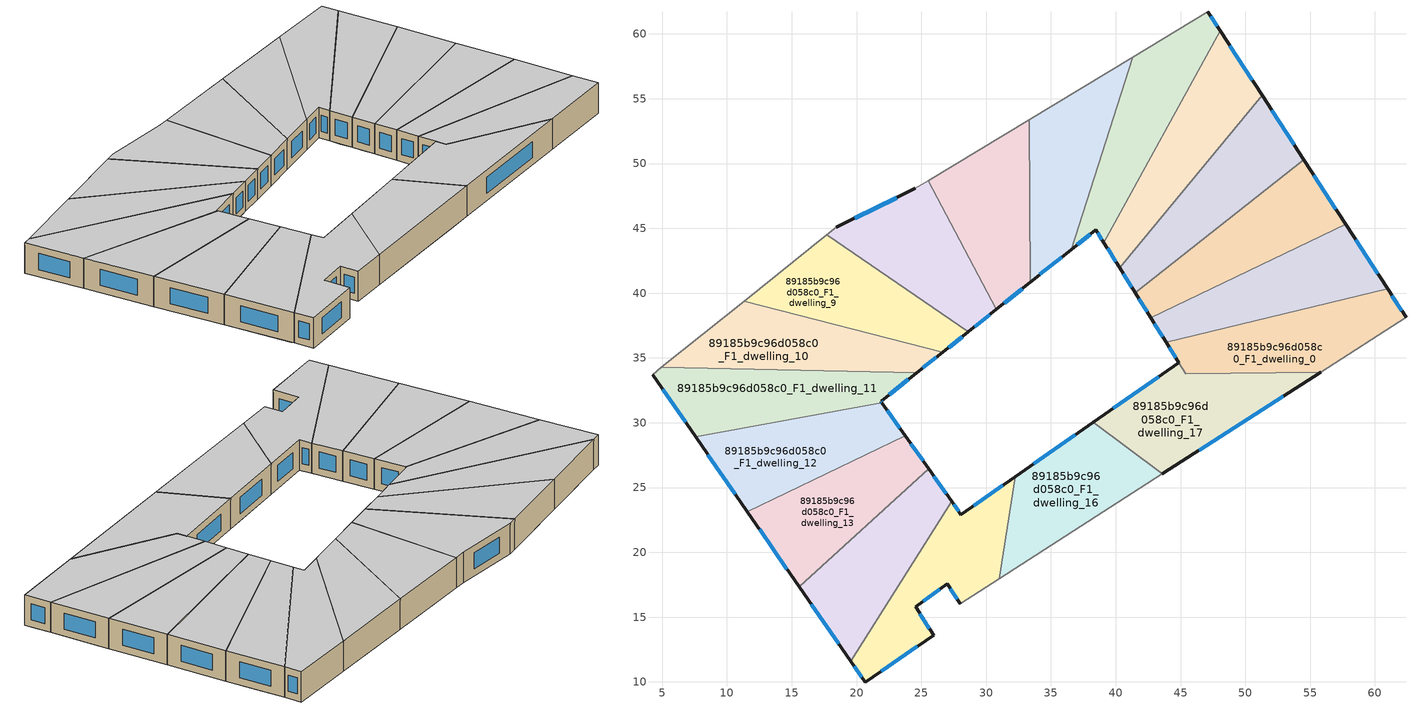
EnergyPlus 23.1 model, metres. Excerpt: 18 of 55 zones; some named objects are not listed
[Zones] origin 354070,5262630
89185b9c96d058c0_F1_dwelling_0
 floor to 89185b9c96d058c0_F0_dwelling_15 (EU_floor_Construction): 61.82,39.04 62.4,38.14 55.81,33.91 45.39,33.8 44.2,35.7 z3
 floor to 89185b9c96d058c0_F0_dwelling_16 (EU_floor_Construction): 60.98,40.33 61.82,39.04 44.2,35.7 43.89,36.19 z3
 wall outside (EU_wall_Construction): 62.4,38.14 60.98,40.33 / 43.89,36.19 44.86,34.64 z3:6
 wall to 89185b9c96d058c0_F1_dwelling_1 (EU_wall_Construction): 60.98,40.33 43.89,36.19 z3:6
 wall adiabatic (EU_wall_Construction): 55.81,33.91 62.4,38.14 z3:6
 wall to 89185b9c96d058c0_F1_dwelling_17 (EU_wall_Construction): 44.86,34.64 45.39,33.8 55.81,33.91 z3:6
 window (EU_Window_Construction): 62.07,38.66 61.31,39.82 / 44.12,35.83 44.63,35.01 z3.7:5.3
 ceiling to 89185b9c96d058c0_F2_dwelling_0 (EU_floor_Construction): 62.4,38.14 60.98,40.33 43.89,36.19 45.39,33.8 55.81,33.91 z6
89185b9c96d058c0_F1_dwelling_1
 floor to 89185b9c96d058c0_F0_dwelling_16 (EU_floor_Construction): 58.76,43.75 60.98,40.33 43.89,36.19 43.08,37.5 z3
 floor to 89185b9c96d058c0_F0_dwelling_17 (EU_floor_Construction): 57.75,45.3 58.76,43.75 43.08,37.5 42.71,38.1 z3
 wall outside (EU_wall_Construction): 42.71,38.1 43.89,36.19 / 60.98,40.33 57.75,45.3 z3:6
 wall to 89185b9c96d058c0_F1_dwelling_2 (EU_wall_Construction): 57.75,45.3 42.71,38.1 z3:6
 window (EU_Window_Construction): 42.98,37.65 43.61,36.64 / 60.22,41.5 58.51,44.13 z3.7:5.3
 ceiling to 89185b9c96d058c0_F2_dwelling_1 (EU_floor_Construction): 60.98,40.33 57.75,45.3 42.71,38.1 43.89,36.19 z6
89185b9c96d058c0_F1_dwelling_10
 floor to 89185b9c96d058c0_F0_dwelling_7 (EU_floor_Construction): 26.21,35.1 24.65,33.86 4.94,34.27 9.96,38.29 z3
 floor to 89185b9c96d058c0_F0_dwelling_6 (EU_floor_Construction): 26.63,35.44 26.21,35.1 9.96,38.29 11.33,39.38 z3
 wall outside (EU_wall_Construction): 24.65,33.86 26.63,35.44 z3:6
 wall to 89185b9c96d058c0_F1_dwelling_11 (EU_wall_Construction): 4.94,34.27 24.65,33.86 z3:6
 wall adiabatic (EU_wall_Construction): 11.33,39.38 4.94,34.27 z3:6
 wall to 89185b9c96d058c0_F1_dwelling_9 (EU_wall_Construction): 26.63,35.44 11.33,39.38 z3:6
 window (EU_Window_Construction): 25.12,34.23 26.17,35.06 z3.7:5.3
 ceiling to 89185b9c96d058c0_F2_dwelling_10 (EU_floor_Construction): 26.63,35.44 11.33,39.38 4.94,34.27 24.65,33.86 z6
89185b9c96d058c0_F1_dwelling_11
 floor to 89185b9c96d058c0_F0_dwelling_8 (EU_floor_Construction): 24.33,33.6 21.7,31.5 7.58,28.9 4.44,33.44 z3
 floor to 89185b9c96d058c0_F0_dwelling_9 (EU_floor_Construction): 21.89,31.65 21.95,31.55 21.71,31.5 z3
 floor to 89185b9c96d058c0_F0_dwelling_7 (EU_floor_Construction): 24.65,33.86 24.33,33.6 4.44,33.44 4.25,33.72 4.94,34.27 z3
 wall outside (EU_wall_Construction): 21.95,31.55 21.89,31.65 24.65,33.86 / 4.25,33.72 7.58,28.9 z3:6
 wall to 89185b9c96d058c0_F1_dwelling_12 (EU_wall_Construction): 7.58,28.9 21.95,31.55 z3:6
 wall adiabatic (EU_wall_Construction): 4.94,34.27 4.25,33.72 z3:6
 window (EU_Window_Construction): 22.53,32.16 24,33.34 / 21.94,31.57 21.9,31.62 / 5.03,32.59 6.8,30.03 z3.7:5.3
 ceiling to 89185b9c96d058c0_F2_dwelling_11 (EU_floor_Construction): 21.95,31.55 21.89,31.65 24.65,33.86 4.94,34.27 4.25,33.72 7.58,28.9 z6
89185b9c96d058c0_F1_dwelling_12
 floor to 89185b9c96d058c0_F0_dwelling_9 (EU_floor_Construction): 21.95,31.55 23.76,28.99 11.58,23.12 8.01,28.27 21.15,31.06 21.71,31.5 z3
 floor to 89185b9c96d058c0_F0_dwelling_8 (EU_floor_Construction): 21.7,31.5 21.15,31.06 8.01,28.27 7.58,28.9 z3
 wall outside (EU_wall_Construction): 23.76,28.99 21.95,31.55 / 7.58,28.9 11.58,23.12 z3:6
 wall to 89185b9c96d058c0_F1_dwelling_13 (EU_wall_Construction): 11.58,23.12 23.76,28.99 z3:6
 window (EU_Window_Construction): 23.34,29.59 22.38,30.95 / 8.52,27.54 10.64,24.47 z3.7:5.3
 ceiling to 89185b9c96d058c0_F2_dwelling_12 (EU_floor_Construction): 23.76,28.99 21.95,31.55 7.58,28.9 11.58,23.12 z6
89185b9c96d058c0_F1_dwelling_13
 floor to 89185b9c96d058c0_F0_dwelling_10 (EU_floor_Construction): 23.86,28.85 25.56,26.46 15.57,17.34 11.8,22.79 z3
 floor to 89185b9c96d058c0_F0_dwelling_9 (EU_floor_Construction): 23.76,28.99 23.86,28.85 11.8,22.79 11.58,23.12 z3
 wall outside (EU_wall_Construction): 25.56,26.46 23.76,28.99 / 11.58,23.12 15.57,17.34 z3:6
 wall to 89185b9c96d058c0_F1_dwelling_14 (EU_wall_Construction): 15.57,17.34 25.56,26.46 z3:6
 window (EU_Window_Construction): 25.13,27.05 24.18,28.4 / 12.51,21.76 14.63,18.7 z3.7:5.3
 ceiling to 89185b9c96d058c0_F2_dwelling_13 (EU_floor_Construction): 25.56,26.46 23.76,28.99 11.58,23.12 15.57,17.34 z6
89185b9c96d058c0_F1_dwelling_14
 floor to 89185b9c96d058c0_F0_dwelling_12 (EU_floor_Construction): 27.25,24.06 27.34,23.94 19.55,11.58 19.35,11.86 z3
 floor adiabatic (EU_floor_Construction): 25.56,26.46 27.34,23.94 27.25,24.06 19.35,11.86 15.57,17.34 z3
 wall outside (EU_wall_Construction): 27.34,23.94 25.56,26.46 / 15.57,17.34 19.55,11.58 z3:6
 wall to 89185b9c96d058c0_F1_dwelling_15 (EU_wall_Construction): 19.55,11.58 27.34,23.94 z3:6
 window (EU_Window_Construction): 26.92,24.53 25.97,25.86 / 16.5,15.99 18.61,12.93 z3.7:5.3
 ceiling to 89185b9c96d058c0_F2_dwelling_14 (EU_floor_Construction): 19.55,11.58 27.34,23.94 25.56,26.46 15.57,17.34 z6
89185b9c96d058c0_F1_dwelling_15
 floor to 89185b9c96d058c0_F0_dwelling_12 (EU_floor_Construction): 31.59,25.38 29.72,17.13 28.01,16.03 27.01,17.56 24.56,15.79 25.94,13.6 20.65,9.98 19.55,11.58 27.34,23.94 28.06,22.92 z3
 floor to 89185b9c96d058c0_F0_dwelling_13 (EU_floor_Construction): 32.25,25.84 31.03,17.97 29.72,17.13 31.59,25.38 z3
 wall outside (EU_wall_Construction): 19.55,11.58 20.65,9.98 25.94,13.6 24.56,15.79 27.01,17.56 28.01,16.03 / 32.25,25.84 28.06,22.92 27.34,23.94 z3:6
 wall to 89185b9c96d058c0_F1_dwelling_16 (EU_wall_Construction): 31.03,17.97 32.25,25.84 z3:6
 wall adiabatic (EU_wall_Construction): 28.01,16.03 31.03,17.97 z3:6
 window (EU_Window_Construction): 25.62,14.11 24.88,15.27 / 21.89,10.83 24.7,12.75 / 19.81,11.2 20.39,10.36 / 27.89,23.16 27.51,23.7 / 31.27,25.16 29.04,23.61 / 27.24,17.2 27.77,16.39 / 25.13,16.21 26.43,17.15 z3.7:5.3
 ceiling to 89185b9c96d058c0_F2_dwelling_15 (EU_floor_Construction): 25.94,13.6 24.56,15.79 27.01,17.56 28.01,16.03 31.03,17.97 32.25,25.84 28.06,22.92 27.34,23.94 19.55,11.58 20.65,9.98 z6
89185b9c96d058c0_F1_dwelling_16
 floor to 89185b9c96d058c0_F0_dwelling_13 (EU_floor_Construction): 37.39,29.43 41.67,24.81 31.03,17.97 32.25,25.84 z3
 floor to 89185b9c96d058c0_F0_dwelling_14 (EU_floor_Construction): 43.59,26.04 41.67,24.81 37.39,29.43 38.28,30.05 z3
 wall outside (EU_wall_Construction): 38.28,30.05 32.25,25.84 z3:6
 wall to 89185b9c96d058c0_F1_dwelling_17 (EU_wall_Construction): 43.59,26.04 38.28,30.05 z3:6
 wall adiabatic (EU_wall_Construction): 31.03,17.97 43.59,26.04 z3:6
 window (EU_Window_Construction): 36.86,29.06 33.67,26.83 z3.7:5.3
 ceiling to 89185b9c96d058c0_F2_dwelling_16 (EU_floor_Construction): 43.59,26.04 38.28,30.05 32.25,25.84 31.03,17.97 z6
89185b9c96d058c0_F1_dwelling_17
 floor to 89185b9c96d058c0_F0_dwelling_14 (EU_floor_Construction): 53.3,32.29 43.59,26.04 38.28,30.05 42.56,33.04 z3
 floor to 89185b9c96d058c0_F0_dwelling_15 (EU_floor_Construction): 55.81,33.91 53.3,32.29 42.56,33.04 44.86,34.64 45.39,33.8 z3
 wall outside (EU_wall_Construction): 43.59,26.04 55.81,33.91 / 44.86,34.64 38.28,30.05 z3:6
 window (EU_Window_Construction): 46.46,27.89 52.94,32.06 / 43.31,33.56 39.82,31.13 z3.7:5.3
 ceiling to 89185b9c96d058c0_F2_dwelling_17 (EU_floor_Construction): 55.81,33.91 45.39,33.8 44.86,34.64 38.28,30.05 43.59,26.04 z6
89185b9c96d058c0_F1_dwelling_2
 floor to 89185b9c96d058c0_F0_dwelling_17 (EU_floor_Construction): 55.7,48.46 57.75,45.3 42.71,38.1 41.95,39.31 z3
 floor to 89185b9c96d058c0_F0_dwelling_18 (EU_floor_Construction): 54.52,50.28 55.7,48.46 41.95,39.31 41.51,40.01 z3
 wall outside (EU_wall_Construction): 41.51,40.01 42.71,38.1 / 57.75,45.3 54.52,50.28 z3:6
 wall to 89185b9c96d058c0_F1_dwelling_3 (EU_wall_Construction): 54.52,50.28 41.51,40.01 z3:6
 window (EU_Window_Construction): 41.79,39.56 42.42,38.55 / 57,46.47 55.28,49.11 z3.7:5.3
 ceiling to 89185b9c96d058c0_F2_dwelling_2 (EU_floor_Construction): 57.75,45.3 54.52,50.28 41.51,40.01 42.71,38.1 z6
89185b9c96d058c0_F1_dwelling_3
 floor to 89185b9c96d058c0_F0_dwelling_18 (EU_floor_Construction): 52.64,53.18 54.52,50.28 41.51,40.01 40.81,41.14 z3
 floor to 89185b9c96d058c0_F0_dwelling_0 (EU_floor_Construction): 51.29,55.27 52.64,53.18 40.81,41.14 40.3,41.95 z3
 wall outside (EU_wall_Construction): 40.3,41.95 41.51,40.01 / 54.52,50.28 51.29,55.27 z3:6
 wall to 89185b9c96d058c0_F1_dwelling_4 (EU_wall_Construction): 51.29,55.27 40.3,41.95 z3:6
 window (EU_Window_Construction): 40.58,41.5 41.23,40.47 / 53.76,51.45 52.05,54.1 z3.7:5.3
 ceiling to 89185b9c96d058c0_F2_dwelling_3 (EU_floor_Construction): 54.52,50.28 51.29,55.27 40.3,41.95 41.51,40.01 z6
89185b9c96d058c0_F1_dwelling_4
 floor to 89185b9c96d058c0_F0_dwelling_0 (EU_floor_Construction): 49.57,57.91 51.29,55.27 40.3,41.95 39.66,42.99 z3
 floor to 89185b9c96d058c0_F0_dwelling_1 (EU_floor_Construction): 48.05,60.26 49.57,57.91 39.66,42.99 39.08,43.91 z3
 wall outside (EU_wall_Construction): 39.08,43.91 40.3,41.95 / 51.29,55.27 48.05,60.26 z3:6
 wall to 89185b9c96d058c0_F1_dwelling_5 (EU_wall_Construction): 48.05,60.26 39.08,43.91 z3:6
 window (EU_Window_Construction): 39.37,43.45 40.01,42.41 / 50.53,56.44 48.81,59.09 z3.7:5.3
 ceiling to 89185b9c96d058c0_F2_dwelling_4 (EU_floor_Construction): 40.3,41.95 51.29,55.27 48.05,60.26 39.08,43.91 z6
89185b9c96d058c0_F1_dwelling_5
 floor to 89185b9c96d058c0_F0_dwelling_1 (EU_floor_Construction): 47.11,61.71 48.05,60.26 39.08,43.91 38.48,44.88 45.59,60.79 z3
 floor to 89185b9c96d058c0_F0_dwelling_2 (EU_floor_Construction): 45.59,60.79 38.48,44.88 38.47,44.89 36.56,43.37 41.31,58.21 z3
 wall outside (EU_wall_Construction): 36.56,43.37 38.47,44.89 39.08,43.91 / 48.05,60.26 47.11,61.71 z3:6
 wall to 89185b9c96d058c0_F1_dwelling_6 (EU_wall_Construction): 41.31,58.21 36.56,43.37 z3:6
 wall adiabatic (EU_wall_Construction): 47.11,61.71 41.31,58.21 z3:6
 window (EU_Window_Construction): 38.61,44.66 38.94,44.14 / 37.01,43.72 38.02,44.53 / 47.83,60.6 47.33,61.37 z3.7:5.3
 ceiling to 89185b9c96d058c0_F2_dwelling_5 (EU_floor_Construction): 39.08,43.91 48.05,60.26 47.11,61.71 41.31,58.21 36.56,43.37 38.47,44.89 z6
89185b9c96d058c0_F1_dwelling_6
 floor to 89185b9c96d058c0_F0_dwelling_2 (EU_floor_Construction): 41.31,58.21 36.56,43.37 35.15,42.24 37.89,56.14 z3
 floor to 89185b9c96d058c0_F0_dwelling_3 (EU_floor_Construction): 37.89,56.14 35.15,42.24 33.41,40.85 33.32,53.38 z3
 wall outside (EU_wall_Construction): 33.41,40.85 36.56,43.37 z3:6
 wall to 89185b9c96d058c0_F1_dwelling_7 (EU_wall_Construction): 33.32,53.38 33.41,40.85 z3:6
 wall adiabatic (EU_wall_Construction): 41.31,58.21 33.32,53.38 z3:6
 window (EU_Window_Construction): 34.15,41.44 35.82,42.78 z3.7:5.3
 ceiling to 89185b9c96d058c0_F2_dwelling_6 (EU_floor_Construction): 36.56,43.37 41.31,58.21 33.32,53.38 33.41,40.85 z6
89185b9c96d058c0_F1_dwelling_7
 floor to 89185b9c96d058c0_F0_dwelling_3 (EU_floor_Construction): 33.32,53.38 33.41,40.85 32.38,40.03 30.4,51.62 z3
 floor to 89185b9c96d058c0_F0_dwelling_4 (EU_floor_Construction): 30.4,51.62 32.38,40.03 30.78,38.75 25.52,48.68 z3
 wall outside (EU_wall_Construction): 30.78,38.75 33.41,40.85 z3:6
 wall to 89185b9c96d058c0_F1_dwelling_8 (EU_wall_Construction): 25.52,48.68 30.78,38.75 z3:6
 wall adiabatic (EU_wall_Construction): 33.32,53.38 25.52,48.68 z3:6
 window (EU_Window_Construction): 31.4,39.24 32.79,40.36 z3.7:5.3
 ceiling to 89185b9c96d058c0_F2_dwelling_7 (EU_floor_Construction): 33.41,40.85 33.32,53.38 25.52,48.68 30.78,38.75 z6
89185b9c96d058c0_F1_dwelling_8
 floor to 89185b9c96d058c0_F0_dwelling_4 (EU_floor_Construction): 25.52,48.68 30.78,38.75 30.03,38.15 22.98,47.32 24.53,48.08 z3
 floor to 89185b9c96d058c0_F0_dwelling_5 (EU_floor_Construction): 22.98,47.32 30.03,38.15 28.61,37.01 17.71,44.5 18.45,45.09 z3
 wall outside (EU_wall_Construction): 28.61,37.01 30.78,38.75 / 24.53,48.08 18.45,45.09 z3:6
 wall adiabatic (EU_wall_Construction): 25.52,48.68 24.53,48.08 / 18.45,45.09 17.71,44.5 z3:6
 wall to 89185b9c96d058c0_F1_dwelling_9 (EU_wall_Construction): 17.71,44.5 28.61,37.01 z3:6
 window (EU_Window_Construction): 29.12,37.42 30.27,38.34 / 23.1,47.38 19.87,45.79 z3.7:5.3
 ceiling to 89185b9c96d058c0_F2_dwelling_8 (EU_floor_Construction): 30.78,38.75 25.52,48.68 24.53,48.08 18.45,45.09 17.71,44.5 28.61,37.01 z6
89185b9c96d058c0_F1_dwelling_9
 floor to 89185b9c96d058c0_F0_dwelling_5 (EU_floor_Construction): 28.61,37.01 28.08,36.59 16.01,43.14 17.71,44.5 z3
 floor to 89185b9c96d058c0_F0_dwelling_6 (EU_floor_Construction): 28.08,36.59 26.63,35.44 11.33,39.38 16.01,43.14 z3
 wall outside (EU_wall_Construction): 26.63,35.44 28.61,37.01 z3:6
 wall adiabatic (EU_wall_Construction): 17.71,44.5 11.33,39.38 z3:6
 window (EU_Window_Construction): 27.09,35.81 28.14,36.64 z3.7:5.3
 ceiling to 89185b9c96d058c0_F2_dwelling_9 (EU_floor_Construction): 28.61,37.01 17.71,44.5 11.33,39.38 26.63,35.44 z6
[Building]
EU S2 Campaign: North Axis=0; Terrain=City; Solar Distribution=FullExterior
[Site:Location]
Budapest.Ferenc.Liszt.Intl.AP: Latitude=47.437; Longitude=19.256; Time Zone=1; Elevation=185
[SizingPeriod:WeatherFileDays]
AnnualSizingPeriod: Begin Month=1; Begin Day of Month=1; End Month=12; End Day of Month=31; Day of Week for Start Day=Monday; Use Weather File Daylight Saving Period=No; Use Weather File Rain and Snow Indicators=No
[MATERIAL]
EU_InternalMass_Material: Roughness=MediumRough; Thickness=0.1; Conductivity=1; Density=1800; Specific Heat=900; Thermal Absorptance=0.9; Solar Absorptance=0.7; Visible Absorptance=0.7
[MATERIAL:NOMASS] Roughness=MediumRough; Thermal Absorptance=0.9; Solar Absorptance=0.7; Visible Absorptance=0.7
Name | Thermal Resistance
EU_wall_NoMass | 0.832559
EU_floor_NoMass | 0.872794
[WINDOWMATERIAL:SIMPLEGLAZINGSYSTEM]
EU_Window_SimpleGlazing: UFactor=2.79869; Solar Heat Gain Coefficient=0.75; Visible Transmittance=0.75
[CONSTRUCTION]
EU_wall_Construction: EU_wall_NoMass
EU_floor_Construction: EU_floor_NoMass
EU_Window_Construction: EU_Window_SimpleGlazing
EU_InternalMass_Construction: EU_InternalMass_Material
[ZONE] Type=1; Multiplier=1; Ceiling Height=autocalculate; Floor Area=autocalculate; Part of Total Floor Area=Yes
Name | Volume
89185b9c96d058c0_F1_dwelling_0 | 200.953
89185b9c96d058c0_F1_dwelling_1 | 203.221
89185b9c96d058c0_F1_dwelling_10; 89185b9c96d058c0_F1_dwelling_13 | 203.229
89185b9c96d058c0_F1_dwelling_11 | 203.233
89185b9c96d058c0_F1_dwelling_12; 89185b9c96d058c0_F1_dwelling_9 | 203.235
89185b9c96d058c0_F1_dwelling_14; 89185b9c96d058c0_F1_dwelling_3 | 203.228
89185b9c96d058c0_F1_dwelling_15 | 203.201
89185b9c96d058c0_F1_dwelling_16 | 203.206
89185b9c96d058c0_F1_dwelling_17 | 205.468
89185b9c96d058c0_F1_dwelling_2; 89185b9c96d058c0_F1_dwelling_8 | 203.22
89185b9c96d058c0_F1_dwelling_4 | 203.277
89185b9c96d058c0_F1_dwelling_5 | 203.216
89185b9c96d058c0_F1_dwelling_6 | 203.212
89185b9c96d058c0_F1_dwelling_7 | 203.199
[INTERNALMASS] Construction=EU_InternalMass_Construction
Name | Zone or ZoneList | Surface Area
89185b9c96d058c0_F1_dwelling_0_EU_InternalMass | 89185b9c96d058c0_F1_dwelling_0 | 66.9899
89185b9c96d058c0_F1_dwelling_1_EU_InternalMass | 89185b9c96d058c0_F1_dwelling_1 | 67.7405
89185b9c96d058c0_F1_dwelling_2_EU_InternalMass | 89185b9c96d058c0_F1_dwelling_2 | 67.7399
89185b9c96d058c0_F1_dwelling_3_EU_InternalMass | 89185b9c96d058c0_F1_dwelling_3 | 67.7429
89185b9c96d058c0_F1_dwelling_4_EU_InternalMass | 89185b9c96d058c0_F1_dwelling_4 | 67.759
89185b9c96d058c0_F1_dwelling_5_EU_InternalMass | 89185b9c96d058c0_F1_dwelling_5 | 67.7388
89185b9c96d058c0_F1_dwelling_6_EU_InternalMass | 89185b9c96d058c0_F1_dwelling_6 | 67.7375
89185b9c96d058c0_F1_dwelling_7_EU_InternalMass | 89185b9c96d058c0_F1_dwelling_7 | 67.7332
89185b9c96d058c0_F1_dwelling_8_EU_InternalMass | 89185b9c96d058c0_F1_dwelling_8 | 67.7399
89185b9c96d058c0_F1_dwelling_9_EU_InternalMass | 89185b9c96d058c0_F1_dwelling_9 | 67.7449
89185b9c96d058c0_F1_dwelling_10_EU_InternalMass | 89185b9c96d058c0_F1_dwelling_10 | 67.7433
89185b9c96d058c0_F1_dwelling_11_EU_InternalMass | 89185b9c96d058c0_F1_dwelling_11 | 67.7446
89185b9c96d058c0_F1_dwelling_12_EU_InternalMass | 89185b9c96d058c0_F1_dwelling_12 | 67.7447
89185b9c96d058c0_F1_dwelling_13_EU_InternalMass | 89185b9c96d058c0_F1_dwelling_13 | 67.7433
89185b9c96d058c0_F1_dwelling_14_EU_InternalMass | 89185b9c96d058c0_F1_dwelling_14 | 67.7431
89185b9c96d058c0_F1_dwelling_15_EU_InternalMass | 89185b9c96d058c0_F1_dwelling_15 | 67.7336
89185b9c96d058c0_F1_dwelling_16_EU_InternalMass | 89185b9c96d058c0_F1_dwelling_16 | 67.7353
89185b9c96d058c0_F1_dwelling_17_EU_InternalMass | 89185b9c96d058c0_F1_dwelling_17 | 68.4886
[OTHEREQUIPMENT] Fuel Type=Electricity; Design Level Calculation Method=Watts/Area; Power per Zone Floor Area=1; Fraction Latent=0; Fraction Radiant=0; Fraction Lost=0; Carbon Dioxide Generation Rate=0; EndUse Subcategory=EU_Step8_InternalGains
Name | Zone or ZoneList or Space or SpaceList | Schedule
EU_Step8_InternalGain_89185b9c96d058c0_F1_dwelling_0_f000 | 89185b9c96d058c0_F1_dwelling_0 | EU_Step8_GainSchedule_89185b9c96d058c0_F1_dwelling_0_f000
EU_Step8_InternalGain_89185b9c96d058c0_F1_dwelling_1_f000 | 89185b9c96d058c0_F1_dwelling_1 | EU_Step8_GainSchedule_89185b9c96d058c0_F1_dwelling_1_f000
EU_Step8_InternalGain_89185b9c96d058c0_F1_dwelling_2_f000 | 89185b9c96d058c0_F1_dwelling_2 | EU_Step8_GainSchedule_89185b9c96d058c0_F1_dwelling_2_f000
EU_Step8_InternalGain_89185b9c96d058c0_F1_dwelling_3_f000 | 89185b9c96d058c0_F1_dwelling_3 | EU_Step8_GainSchedule_89185b9c96d058c0_F1_dwelling_3_f000
EU_Step8_InternalGain_89185b9c96d058c0_F1_dwelling_4_f000 | 89185b9c96d058c0_F1_dwelling_4 | EU_Step8_GainSchedule_89185b9c96d058c0_F1_dwelling_4_f000
EU_Step8_InternalGain_89185b9c96d058c0_F1_dwelling_5_f000 | 89185b9c96d058c0_F1_dwelling_5 | EU_Step8_GainSchedule_89185b9c96d058c0_F1_dwelling_5_f000
EU_Step8_InternalGain_89185b9c96d058c0_F1_dwelling_6_f000 | 89185b9c96d058c0_F1_dwelling_6 | EU_Step8_GainSchedule_89185b9c96d058c0_F1_dwelling_6_f000
EU_Step8_InternalGain_89185b9c96d058c0_F1_dwelling_7_f000 | 89185b9c96d058c0_F1_dwelling_7 | EU_Step8_GainSchedule_89185b9c96d058c0_F1_dwelling_7_f000
EU_Step8_InternalGain_89185b9c96d058c0_F1_dwelling_8_f000 | 89185b9c96d058c0_F1_dwelling_8 | EU_Step8_GainSchedule_89185b9c96d058c0_F1_dwelling_8_f000
EU_Step8_InternalGain_89185b9c96d058c0_F1_dwelling_9_f000 | 89185b9c96d058c0_F1_dwelling_9 | EU_Step8_GainSchedule_89185b9c96d058c0_F1_dwelling_9_f000
EU_Step8_InternalGain_89185b9c96d058c0_F1_dwelling_10_f000 | 89185b9c96d058c0_F1_dwelling_10 | EU_Step8_GainSchedule_89185b9c96d058c0_F1_dwelling_10_f000
EU_Step8_InternalGain_89185b9c96d058c0_F1_dwelling_11_f000 | 89185b9c96d058c0_F1_dwelling_11 | EU_Step8_GainSchedule_89185b9c96d058c0_F1_dwelling_11_f000
EU_Step8_InternalGain_89185b9c96d058c0_F1_dwelling_12_f000 | 89185b9c96d058c0_F1_dwelling_12 | EU_Step8_GainSchedule_89185b9c96d058c0_F1_dwelling_12_f000
EU_Step8_InternalGain_89185b9c96d058c0_F1_dwelling_13_f000 | 89185b9c96d058c0_F1_dwelling_13 | EU_Step8_GainSchedule_89185b9c96d058c0_F1_dwelling_13_f000
EU_Step8_InternalGain_89185b9c96d058c0_F1_dwelling_14_f000 | 89185b9c96d058c0_F1_dwelling_14 | EU_Step8_GainSchedule_89185b9c96d058c0_F1_dwelling_14_f000
EU_Step8_InternalGain_89185b9c96d058c0_F1_dwelling_15_f000 | 89185b9c96d058c0_F1_dwelling_15 | EU_Step8_GainSchedule_89185b9c96d058c0_F1_dwelling_15_f000
EU_Step8_InternalGain_89185b9c96d058c0_F1_dwelling_16_f000 | 89185b9c96d058c0_F1_dwelling_16 | EU_Step8_GainSchedule_89185b9c96d058c0_F1_dwelling_16_f000
EU_Step8_InternalGain_89185b9c96d058c0_F1_dwelling_17_f000 | 89185b9c96d058c0_F1_dwelling_17 | EU_Step8_GainSchedule_89185b9c96d058c0_F1_dwelling_17_f000
[ZONEVENTILATION:DESIGNFLOWRATE] Schedule=EU_AlwaysOn; Design Flow Rate Calculation Method=AirChanges/Hour; Air Changes per Hour=0.475469; Ventilation Type=Natural; Fan Pressure Rise=0; Fan Total Efficiency=1; Constant Term Coefficient=1; Temperature Term Coefficient=0; Velocity Term Coefficient=0; Velocity Squared Term Coefficient=0; Minimum Indoor Temperature=-100; Maximum Indoor Temperature=100; Delta Temperature=-100; Minimum Outdoor Temperature=-100; Maximum Outdoor Temperature=100; Maximum Wind Speed=40
Name | Zone or ZoneList or Space or SpaceList
EU_ConstantAir_89185b9c96d058c0_F1_dwelling_0 | 89185b9c96d058c0_F1_dwelling_0
EU_ConstantAir_89185b9c96d058c0_F1_dwelling_1 | 89185b9c96d058c0_F1_dwelling_1
EU_ConstantAir_89185b9c96d058c0_F1_dwelling_2 | 89185b9c96d058c0_F1_dwelling_2
EU_ConstantAir_89185b9c96d058c0_F1_dwelling_3 | 89185b9c96d058c0_F1_dwelling_3
EU_ConstantAir_89185b9c96d058c0_F1_dwelling_4 | 89185b9c96d058c0_F1_dwelling_4
EU_ConstantAir_89185b9c96d058c0_F1_dwelling_5 | 89185b9c96d058c0_F1_dwelling_5
EU_ConstantAir_89185b9c96d058c0_F1_dwelling_6 | 89185b9c96d058c0_F1_dwelling_6
EU_ConstantAir_89185b9c96d058c0_F1_dwelling_7 | 89185b9c96d058c0_F1_dwelling_7
EU_ConstantAir_89185b9c96d058c0_F1_dwelling_8 | 89185b9c96d058c0_F1_dwelling_8
EU_ConstantAir_89185b9c96d058c0_F1_dwelling_9 | 89185b9c96d058c0_F1_dwelling_9
EU_ConstantAir_89185b9c96d058c0_F1_dwelling_10 | 89185b9c96d058c0_F1_dwelling_10
EU_ConstantAir_89185b9c96d058c0_F1_dwelling_11 | 89185b9c96d058c0_F1_dwelling_11
EU_ConstantAir_89185b9c96d058c0_F1_dwelling_12 | 89185b9c96d058c0_F1_dwelling_12
EU_ConstantAir_89185b9c96d058c0_F1_dwelling_13 | 89185b9c96d058c0_F1_dwelling_13
EU_ConstantAir_89185b9c96d058c0_F1_dwelling_14 | 89185b9c96d058c0_F1_dwelling_14
EU_ConstantAir_89185b9c96d058c0_F1_dwelling_15 | 89185b9c96d058c0_F1_dwelling_15
EU_ConstantAir_89185b9c96d058c0_F1_dwelling_16 | 89185b9c96d058c0_F1_dwelling_16
EU_ConstantAir_89185b9c96d058c0_F1_dwelling_17 | 89185b9c96d058c0_F1_dwelling_17
[HVACTEMPLATE:ZONE:IDEALLOADSAIRSYSTEM] System Availability Schedule=EU_AlwaysOn; Maximum Heating Supply Air Temperature=50; Minimum Cooling Supply Air Temperature=13; Maximum Heating Supply Air Humidity Ratio=0.0156; Minimum Cooling Supply Air Humidity Ratio=0.0077; Heating Limit=NoLimit; Cooling Limit=NoLimit; Heating Availability Schedule=EU_AlwaysOn; Cooling Availability Schedule=EU_CoolingOff; Dehumidification Control Type=ConstantSensibleHeatRatio; Cooling Sensible Heat Ratio=0.7; Dehumidification Setpoint=60; Humidification Control Type=None; Humidification Setpoint=30; Outdoor Air Method=None; Outdoor Air Flow Rate per Person=0.00944; Outdoor Air Flow Rate per Zone Floor Area=0; Outdoor Air Flow Rate per Zone=0; Demand Controlled Ventilation Type=None; Outdoor Air Economizer Type=NoEconomizer; Heat Recovery Type=None; Sensible Heat Recovery Effectiveness=0.7; Latent Heat Recovery Effectiveness=0.65
Name | Template Thermostat
89185b9c96d058c0_F1_dwelling_0 | EU_HeatOnly_89185b9c96d058c0_F1_dwelling_0
89185b9c96d058c0_F1_dwelling_1 | EU_HeatOnly_89185b9c96d058c0_F1_dwelling_1
89185b9c96d058c0_F1_dwelling_2 | EU_HeatOnly_89185b9c96d058c0_F1_dwelling_2
89185b9c96d058c0_F1_dwelling_3 | EU_HeatOnly_89185b9c96d058c0_F1_dwelling_3
89185b9c96d058c0_F1_dwelling_4 | EU_HeatOnly_89185b9c96d058c0_F1_dwelling_4
89185b9c96d058c0_F1_dwelling_5 | EU_HeatOnly_89185b9c96d058c0_F1_dwelling_5
89185b9c96d058c0_F1_dwelling_6 | EU_HeatOnly_89185b9c96d058c0_F1_dwelling_6
89185b9c96d058c0_F1_dwelling_7 | EU_HeatOnly_89185b9c96d058c0_F1_dwelling_7
89185b9c96d058c0_F1_dwelling_8 | EU_HeatOnly_89185b9c96d058c0_F1_dwelling_8
89185b9c96d058c0_F1_dwelling_9 | EU_HeatOnly_89185b9c96d058c0_F1_dwelling_9
89185b9c96d058c0_F1_dwelling_10 | EU_HeatOnly_89185b9c96d058c0_F1_dwelling_10
89185b9c96d058c0_F1_dwelling_11 | EU_HeatOnly_89185b9c96d058c0_F1_dwelling_11
89185b9c96d058c0_F1_dwelling_12 | EU_HeatOnly_89185b9c96d058c0_F1_dwelling_12
89185b9c96d058c0_F1_dwelling_13 | EU_HeatOnly_89185b9c96d058c0_F1_dwelling_13
89185b9c96d058c0_F1_dwelling_14 | EU_HeatOnly_89185b9c96d058c0_F1_dwelling_14
89185b9c96d058c0_F1_dwelling_15 | EU_HeatOnly_89185b9c96d058c0_F1_dwelling_15
89185b9c96d058c0_F1_dwelling_16 | EU_HeatOnly_89185b9c96d058c0_F1_dwelling_16
89185b9c96d058c0_F1_dwelling_17 | EU_HeatOnly_89185b9c96d058c0_F1_dwelling_17
[SIZING:ZONE] Zone Cooling Design Supply Air Temperature Input Method=SupplyAirTemperature; Zone Cooling Design Supply Air Temperature=13; Zone Heating Design Supply Air Temperature Input Method=SupplyAirTemperature; Zone Heating Design Supply Air Temperature=50; Zone Cooling Design Supply Air Humidity Ratio=0.008; Zone Heating Design Supply Air Humidity Ratio=0.008; Cooling Design Air Flow Method=DesignDay; Cooling Design Air Flow Rate=0; Cooling Minimum Air Flow per Zone Floor Area=0.000762; Cooling Minimum Air Flow=0; Cooling Minimum Air Flow Fraction=0.2; Heating Design Air Flow Method=DesignDay; Heating Design Air Flow Rate=0; Heating Maximum Air Flow per Zone Floor Area=0.002032; Heating Maximum Air Flow=0.141576; Heating Maximum Air Flow Fraction=0.3; Account for Dedicated Outdoor Air System=No; Dedicated Outdoor Air System Control Strategy=NeutralSupplyAir; Dedicated Outdoor Air Low Setpoint Temperature for Design=autosize; Dedicated Outdoor Air High Setpoint Temperature for Design=autosize; Zone Load Sizing Method=Sensible Load Only No Latent Load; Zone Latent Cooling Design Supply Air Humidity Ratio Input Method=HumidityRatioDifference; Zone Cooling Design Supply Air Humidity Ratio Difference=0.005; Zone Latent Heating Design Supply Air Humidity Ratio Input Method=HumidityRatioDifference; Zone Humidification Design Supply Air Humidity Ratio Difference=0.005
89185b9c96d058c0_F1_dwelling_0; 89185b9c96d058c0_F1_dwelling_1; 89185b9c96d058c0_F1_dwelling_2; 89185b9c96d058c0_F1_dwelling_3; 89185b9c96d058c0_F1_dwelling_4; 89185b9c96d058c0_F1_dwelling_5; 89185b9c96d058c0_F1_dwelling_6; 89185b9c96d058c0_F1_dwelling_7; 89185b9c96d058c0_F1_dwelling_8; 89185b9c96d058c0_F1_dwelling_9; 89185b9c96d058c0_F1_dwelling_10; 89185b9c96d058c0_F1_dwelling_11; 89185b9c96d058c0_F1_dwelling_12; 89185b9c96d058c0_F1_dwelling_13; 89185b9c96d058c0_F1_dwelling_14; 89185b9c96d058c0_F1_dwelling_15; 89185b9c96d058c0_F1_dwelling_16; 89185b9c96d058c0_F1_dwelling_17
[SCHEDULE:CONSTANT]
Name | Hourly Value
EU_AlwaysOn | 1
EU_CoolingOff | 0
[SCHEDULE:FILE] Column Number=1; Rows to Skip at Top=0; Number of Hours of Data=8760; Column Separator=Comma; Interpolate to Timestep=No; Minutes per Item=60; Adjust Schedule for Daylight Savings=Yes
Name | File
EU_Step8_GainSchedule_89185b9c96d058c0_F1_dwelling_0_f000 | ../../schedules/89185b9c96d058c0/89185b9c96d058c0_F1_dwelling_0_f000_gain.csv
EU_Step8_GainSchedule_89185b9c96d058c0_F1_dwelling_1_f000 | ../../schedules/89185b9c96d058c0/89185b9c96d058c0_F1_dwelling_1_f000_gain.csv
EU_Step8_GainSchedule_89185b9c96d058c0_F1_dwelling_2_f000 | ../../schedules/89185b9c96d058c0/89185b9c96d058c0_F1_dwelling_2_f000_gain.csv
EU_Step8_GainSchedule_89185b9c96d058c0_F1_dwelling_3_f000 | ../../schedules/89185b9c96d058c0/89185b9c96d058c0_F1_dwelling_3_f000_gain.csv
EU_Step8_GainSchedule_89185b9c96d058c0_F1_dwelling_4_f000 | ../../schedules/89185b9c96d058c0/89185b9c96d058c0_F1_dwelling_4_f000_gain.csv
EU_Step8_GainSchedule_89185b9c96d058c0_F1_dwelling_5_f000 | ../../schedules/89185b9c96d058c0/89185b9c96d058c0_F1_dwelling_5_f000_gain.csv
EU_Step8_GainSchedule_89185b9c96d058c0_F1_dwelling_6_f000 | ../../schedules/89185b9c96d058c0/89185b9c96d058c0_F1_dwelling_6_f000_gain.csv
EU_Step8_GainSchedule_89185b9c96d058c0_F1_dwelling_7_f000 | ../../schedules/89185b9c96d058c0/89185b9c96d058c0_F1_dwelling_7_f000_gain.csv
EU_Step8_GainSchedule_89185b9c96d058c0_F1_dwelling_8_f000 | ../../schedules/89185b9c96d058c0/89185b9c96d058c0_F1_dwelling_8_f000_gain.csv
EU_Step8_GainSchedule_89185b9c96d058c0_F1_dwelling_9_f000 | ../../schedules/89185b9c96d058c0/89185b9c96d058c0_F1_dwelling_9_f000_gain.csv
EU_Step8_GainSchedule_89185b9c96d058c0_F1_dwelling_10_f000 | ../../schedules/89185b9c96d058c0/89185b9c96d058c0_F1_dwelling_10_f000_gain.csv
EU_Step8_GainSchedule_89185b9c96d058c0_F1_dwelling_11_f000 | ../../schedules/89185b9c96d058c0/89185b9c96d058c0_F1_dwelling_11_f000_gain.csv
EU_Step8_GainSchedule_89185b9c96d058c0_F1_dwelling_12_f000 | ../../schedules/89185b9c96d058c0/89185b9c96d058c0_F1_dwelling_12_f000_gain.csv
EU_Step8_GainSchedule_89185b9c96d058c0_F1_dwelling_13_f000 | ../../schedules/89185b9c96d058c0/89185b9c96d058c0_F1_dwelling_13_f000_gain.csv
EU_Step8_GainSchedule_89185b9c96d058c0_F1_dwelling_14_f000 | ../../schedules/89185b9c96d058c0/89185b9c96d058c0_F1_dwelling_14_f000_gain.csv
EU_Step8_GainSchedule_89185b9c96d058c0_F1_dwelling_15_f000 | ../../schedules/89185b9c96d058c0/89185b9c96d058c0_F1_dwelling_15_f000_gain.csv
EU_Step8_GainSchedule_89185b9c96d058c0_F1_dwelling_16_f000 | ../../schedules/89185b9c96d058c0/89185b9c96d058c0_F1_dwelling_16_f000_gain.csv
EU_Step8_GainSchedule_89185b9c96d058c0_F1_dwelling_17_f000 | ../../schedules/89185b9c96d058c0/89185b9c96d058c0_F1_dwelling_17_f000_gain.csv
